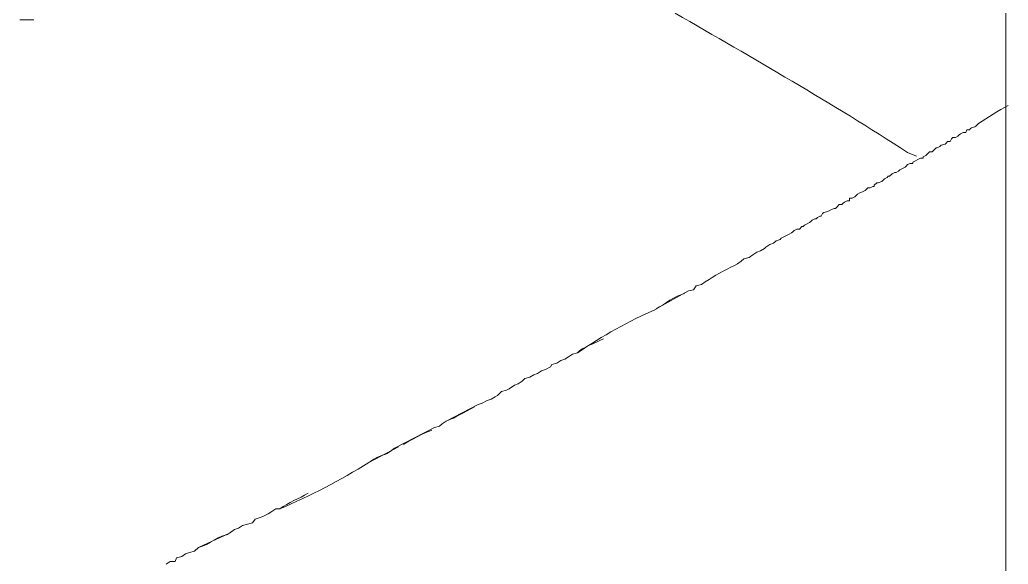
# Model space of a CAD drawing. Header units: millimetres. Extents: x 5194 to 16594, y 329 to 7592.
# Drawn here: x 11531.52 to 11548.76, y 3974.71 to 3984.21 of the extents above; entities that cross this region are included whole.
import ezdxf

# ---------------------------------------------------------------- set-up
doc = ezdxf.new("R2010")
doc.units = ezdxf.units.MM
doc.header["$MEASUREMENT"] = 0
doc.layers.add('PDF_Geometry', color=7, linetype='Continuous', true_color=0x231f20)

msp = doc.modelspace()

# ---------------------------------------------------------------- linework, layer by layer
at = {"layer": 'PDF_Geometry', "color": 0, "lineweight": 9}
for p, q in [((11548.715, 4105.18), (11548.715, 3860.06)), ((11531.518, 3984.212), (11531.54, 3984.212)), ((11531.54, 3984.212), (11531.585, 3984.212)), ((11547.881, 3982.179), (11547.836, 3982.157)), ((11547.904, 3982.202), (11547.881, 3982.179)), ((11547.926, 3982.224), (11547.904, 3982.202)), ((11547.971, 3982.247), (11547.926, 3982.224)), ((11548.016, 3982.247), (11547.971, 3982.247)), ((11548.039, 3982.292), (11548.016, 3982.247)), ((11548.084, 3982.292), (11548.039, 3982.292)), ((11547.566, 3981.999), (11547.521, 3981.977)), ((11547.589, 3982.022), (11547.566, 3981.999)), ((11547.656, 3982.044), (11547.589, 3982.022)), ((11547.679, 3982.067), (11547.656, 3982.044)), ((11547.701, 3982.089), (11547.679, 3982.067)), ((11547.746, 3982.089), (11547.701, 3982.089)), ((11547.769, 3982.134), (11547.746, 3982.089)), ((11547.791, 3982.157), (11547.769, 3982.134)), ((11547.836, 3982.157), (11547.791, 3982.157)), ((11547.157, 3981.831), (11546.999, 3981.898)), ((11547.319, 3981.842), (11547.274, 3981.819)), ((11547.274, 3981.819), (11547.274, 3981.797)), ((11547.341, 3981.864), (11547.319, 3981.842)), ((11547.364, 3981.887), (11547.341, 3981.864)), ((11547.386, 3981.909), (11547.364, 3981.887)), ((11547.431, 3981.909), (11547.386, 3981.909)), ((11547.476, 3981.954), (11547.431, 3981.909)), ((11547.499, 3981.977), (11547.476, 3981.954)), ((11547.521, 3981.977), (11547.499, 3981.977)), ((11546.982, 3981.662), (11546.959, 3981.64)), ((11547.004, 3981.685), (11546.982, 3981.662)), ((11547.049, 3981.707), (11547.004, 3981.685)), ((11547.094, 3981.707), (11547.049, 3981.707)), ((11547.139, 3981.752), (11547.094, 3981.73)), ((11547.094, 3981.73), (11547.094, 3981.707)), ((11547.184, 3981.774), (11547.139, 3981.752)), ((11547.229, 3981.797), (11547.184, 3981.774)), ((11547.274, 3981.797), (11547.229, 3981.797)), ((11546.667, 3981.482), (11546.644, 3981.46)), ((11546.689, 3981.482), (11546.667, 3981.482)), ((11546.734, 3981.527), (11546.689, 3981.482)), ((11546.779, 3981.55), (11546.734, 3981.527)), ((11546.802, 3981.55), (11546.779, 3981.55)), ((11546.847, 3981.572), (11546.802, 3981.55)), ((11546.869, 3981.595), (11546.847, 3981.572)), ((11546.914, 3981.617), (11546.869, 3981.595)), ((11546.959, 3981.64), (11546.914, 3981.617)), ((11546.397, 3981.302), (11546.352, 3981.28)), ((11546.419, 3981.302), (11546.397, 3981.302)), ((11546.464, 3981.37), (11546.419, 3981.325)), ((11546.419, 3981.325), (11546.419, 3981.302)), ((11546.487, 3981.37), (11546.464, 3981.37)), ((11546.554, 3981.392), (11546.487, 3981.37)), ((11546.577, 3981.415), (11546.554, 3981.392)), ((11546.599, 3981.437), (11546.577, 3981.415)), ((11546.644, 3981.46), (11546.599, 3981.437)), ((11546.105, 3981.145), (11546.082, 3981.122)), ((11546.127, 3981.167), (11546.105, 3981.145)), ((11546.172, 3981.19), (11546.127, 3981.167)), ((11546.217, 3981.212), (11546.172, 3981.19)), ((11546.262, 3981.235), (11546.217, 3981.212)), ((11546.307, 3981.28), (11546.262, 3981.235)), ((11546.352, 3981.28), (11546.307, 3981.28)), ((11545.812, 3980.987), (11545.767, 3980.942)), ((11545.857, 3980.987), (11545.812, 3980.987)), ((11545.88, 3981.01), (11545.857, 3980.987)), ((11545.902, 3981.032), (11545.88, 3981.01)), ((11545.947, 3981.055), (11545.902, 3981.032)), ((11545.992, 3981.055), (11545.947, 3981.055)), ((11546.037, 3981.1), (11545.992, 3981.1)), ((11545.992, 3981.1), (11545.992, 3981.055)), ((11546.082, 3981.122), (11546.037, 3981.1)), ((11545.475, 3980.785), (11545.43, 3980.762)), ((11545.497, 3980.785), (11545.475, 3980.785)), ((11545.52, 3980.83), (11545.497, 3980.785)), ((11545.542, 3980.852), (11545.52, 3980.83)), ((11545.745, 3980.92), (11545.722, 3980.92)), ((11545.767, 3980.942), (11545.745, 3980.92)), ((11545.205, 3980.628), (11545.182, 3980.605)), ((11545.25, 3980.65), (11545.205, 3980.628)), ((11545.295, 3980.673), (11545.25, 3980.65)), ((11545.317, 3980.695), (11545.295, 3980.673)), ((11545.34, 3980.717), (11545.317, 3980.695)), ((11545.385, 3980.74), (11545.34, 3980.717)), ((11545.407, 3980.74), (11545.385, 3980.74)), ((11545.43, 3980.762), (11545.407, 3980.74)), ((11544.89, 3980.448), (11544.845, 3980.425)), ((11544.935, 3980.47), (11544.89, 3980.448)), ((11544.98, 3980.493), (11544.935, 3980.47)), ((11545.003, 3980.515), (11544.98, 3980.493)), ((11545.025, 3980.538), (11545.003, 3980.515)), ((11545.07, 3980.56), (11545.025, 3980.538)), ((11545.115, 3980.56), (11545.07, 3980.56)), ((11545.16, 3980.605), (11545.115, 3980.56)), ((11545.182, 3980.605), (11545.16, 3980.605)), ((11544.598, 3980.29), (11544.53, 3980.245)), ((11544.665, 3980.313), (11544.598, 3980.29)), ((11544.71, 3980.358), (11544.665, 3980.313)), ((11544.778, 3980.38), (11544.71, 3980.358)), ((11544.8, 3980.403), (11544.778, 3980.38)), ((11544.845, 3980.425), (11544.8, 3980.403)), ((11544.305, 3980.11), (11544.238, 3980.065)), ((11544.373, 3980.155), (11544.305, 3980.11)), ((11544.44, 3980.178), (11544.373, 3980.155)), ((11544.508, 3980.223), (11544.44, 3980.178)), ((11544.53, 3980.245), (11544.508, 3980.223)), ((11544.103, 3979.998), (11544.036, 3979.953)), ((11544.148, 3980.043), (11544.103, 3979.998)), ((11544.238, 3980.065), (11544.148, 3980.043)), ((11543.406, 3979.593), (11543.316, 3979.571)), ((11543.473, 3979.638), (11543.406, 3979.593)), ((11543.541, 3979.683), (11543.473, 3979.638)), ((11543.181, 3979.481), (11542.619, 3979.166)), ((11543.271, 3979.503), (11543.181, 3979.481)), ((11543.316, 3979.571), (11543.271, 3979.503)), ((11541.157, 3978.379), (11541.089, 3978.334)), ((11541.247, 3978.401), (11541.157, 3978.379)), ((11540.797, 3978.199), (11540.775, 3978.154)), ((11540.887, 3978.221), (11540.797, 3978.199)), ((11540.955, 3978.266), (11540.887, 3978.221)), ((11541.022, 3978.289), (11540.955, 3978.266)), ((11541.089, 3978.334), (11541.022, 3978.289)), ((11540.55, 3978.041), (11540.482, 3978.019)), ((11540.617, 3978.086), (11540.55, 3978.041)), ((11540.685, 3978.109), (11540.617, 3978.086)), ((11540.775, 3978.154), (11540.685, 3978.109)), ((11540.212, 3977.861), (11540.145, 3977.839)), ((11540.28, 3977.906), (11540.212, 3977.861)), ((11540.325, 3977.951), (11540.28, 3977.906)), ((11540.415, 3977.974), (11540.325, 3977.951)), ((11540.482, 3978.019), (11540.415, 3977.974)), ((11539.92, 3977.726), (11539.853, 3977.659)), ((11540.01, 3977.749), (11539.92, 3977.726)), ((11540.055, 3977.771), (11540.01, 3977.749)), ((11540.145, 3977.839), (11540.055, 3977.771)), ((11539.583, 3977.524), (11539.515, 3977.502)), ((11539.673, 3977.569), (11539.583, 3977.524)), ((11539.74, 3977.591), (11539.673, 3977.569)), ((11539.808, 3977.636), (11539.74, 3977.591)), ((11539.853, 3977.659), (11539.808, 3977.636)), ((11539.515, 3977.502), (11538.953, 3977.209)), ((11538.886, 3977.164), (11538.841, 3977.119)), ((11538.953, 3977.209), (11538.886, 3977.164)), ((11538.751, 3977.097), (11538.053, 3976.737)), ((11538.841, 3977.119), (11538.751, 3977.097)), ((11538.121, 3976.759), (11537.604, 3976.49)), ((11538.053, 3976.737), (11538.121, 3976.759)), ((11535.917, 3975.635), (11535.849, 3975.59)), ((11535.984, 3975.68), (11535.917, 3975.635)), ((11536.052, 3975.68), (11535.984, 3975.68)), ((11535.625, 3975.5), (11535.58, 3975.433)), ((11535.692, 3975.522), (11535.625, 3975.5)), ((11535.76, 3975.545), (11535.692, 3975.522)), ((11535.849, 3975.59), (11535.76, 3975.545)), ((11535.265, 3975.32), (11535.175, 3975.253)), ((11535.332, 3975.343), (11535.265, 3975.32)), ((11535.4, 3975.388), (11535.332, 3975.343)), ((11535.49, 3975.41), (11535.4, 3975.388)), ((11535.58, 3975.433), (11535.49, 3975.41)), ((11535.175, 3975.253), (11534.635, 3975.005)), ((11534.568, 3974.938), (11534.478, 3974.915)), ((11534.635, 3975.005), (11534.568, 3974.938)), ((11534.14, 3974.758), (11534.073, 3974.713)), ((11534.23, 3974.758), (11534.14, 3974.758)), ((11534.253, 3974.825), (11534.23, 3974.758)), ((11534.343, 3974.848), (11534.253, 3974.825)), ((11534.41, 3974.893), (11534.343, 3974.848)), ((11534.478, 3974.915), (11534.41, 3974.893))]:
    msp.add_line(p, q, dxfattribs=at)
for centre, major_axis, start_param, end_param in [((11552.57, 3975.874), (5.54, 5.54), 1.293532, 1.370842), ((11546.138, 3971.238), (-6.133, 6.133), -0.367569, -0.186249), ((11532.012, 3985.315), (7.388, 7.388), 4.324017, 4.491739)]:
    msp.add_ellipse(centre, major_axis=major_axis, ratio=1, start_param=start_param, end_param=end_param, dxfattribs=at)
for points in [[(11546.999, 3981.898), (11545.695, 3982.753), (11544.301, 3983.54), (11542.951, 3984.327)], [(11531.585, 3984.212), (11531.653, 3984.212), (11531.698, 3984.212), (11531.765, 3984.212)], [(11548.241, 3982.404), (11548.174, 3982.314), (11548.129, 3982.359), (11548.084, 3982.292)], [(11545.722, 3980.92), (11545.655, 3980.897), (11545.61, 3980.852), (11545.542, 3980.852)], [(11544.036, 3979.953), (11543.901, 3979.885), (11543.676, 3979.773), (11543.541, 3979.683)], [(11543.113, 3979.436), (11542.934, 3979.391), (11542.776, 3979.256), (11542.619, 3979.166)], [(11541.697, 3978.648), (11541.584, 3978.581), (11541.314, 3978.491), (11541.247, 3978.401)], [(11539.448, 3977.457), (11539.268, 3977.367), (11539.133, 3977.277), (11538.953, 3977.209)], [(11538.706, 3977.052), (11538.616, 3977.029), (11538.278, 3976.849), (11538.211, 3976.804)], [(11538.053, 3976.737), (11537.829, 3976.557), (11537.873, 3976.669), (11537.604, 3976.49)], [(11536.547, 3975.95), (11536.389, 3975.86), (11536.209, 3975.792), (11536.052, 3975.68)], [(11535.152, 3975.23), (11535.017, 3975.23), (11534.815, 3975.05), (11534.635, 3975.005)]]:
    msp.add_open_spline(points, degree=3, dxfattribs=at)

doc.saveas('drawing.dxf')
